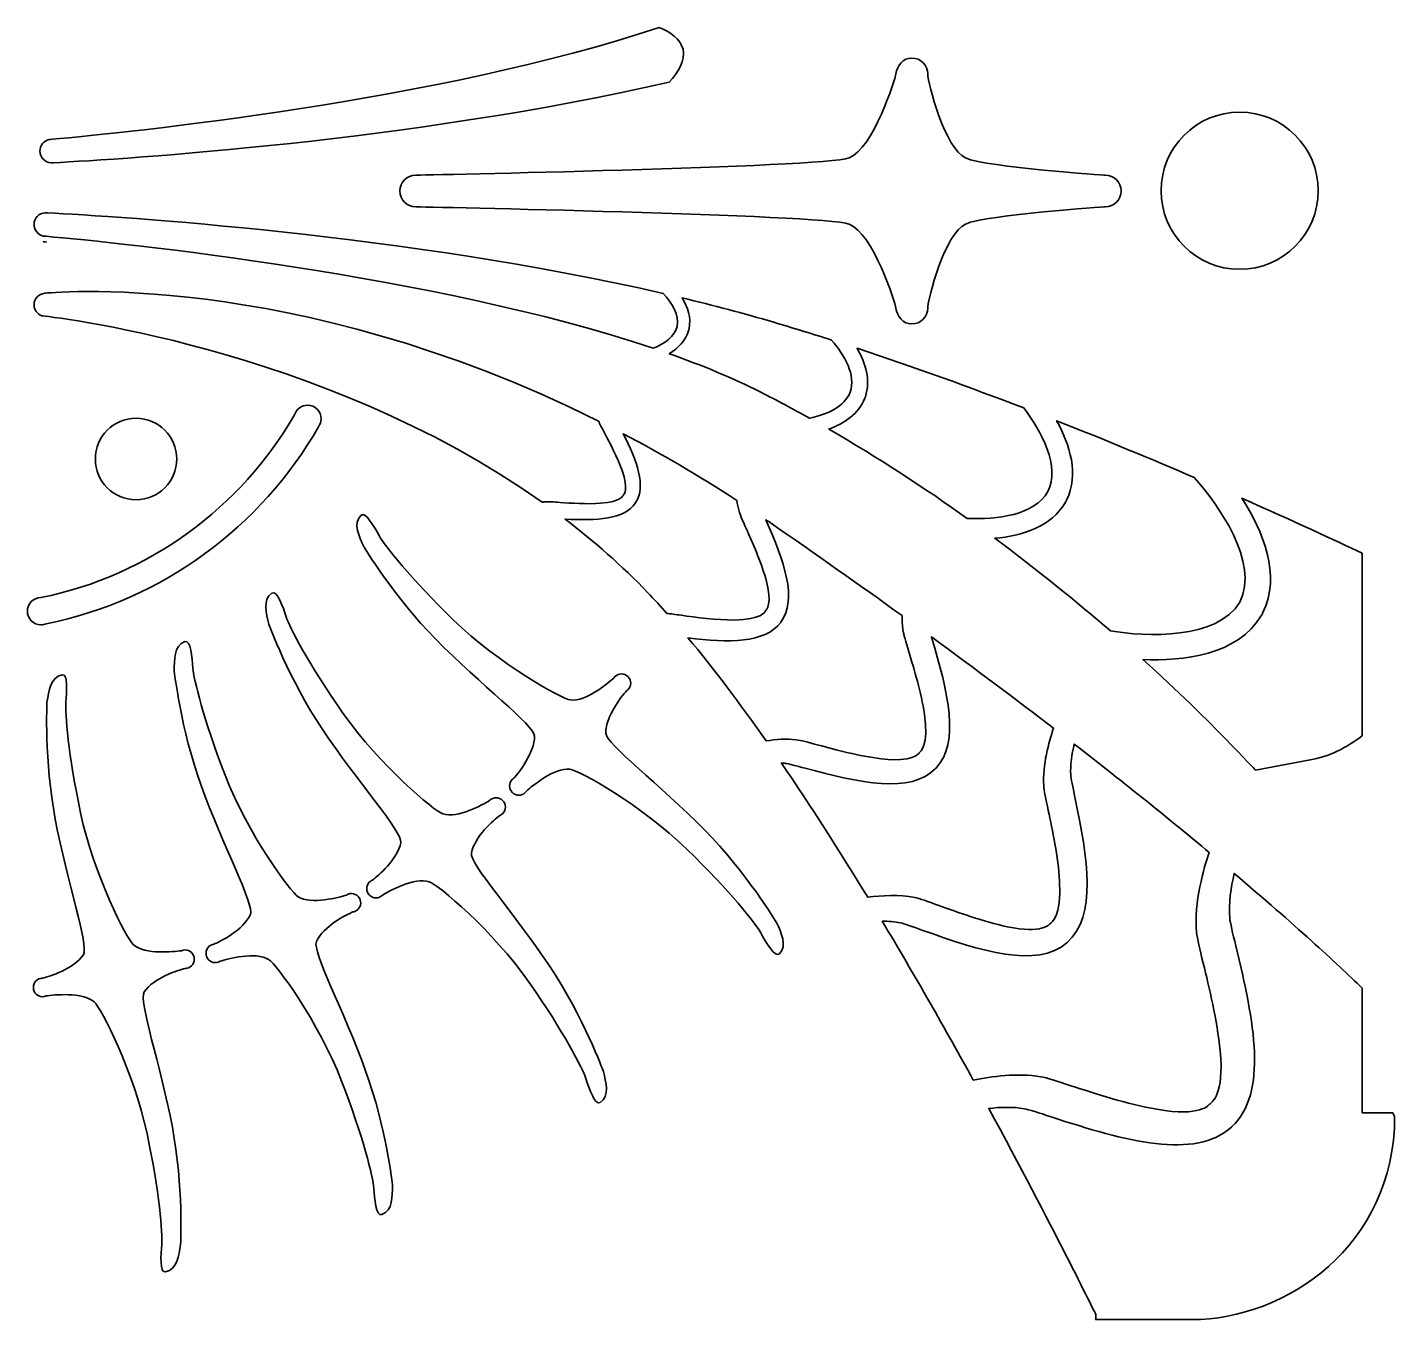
# Model space of a CAD drawing. Header units: centimetres. Extents: x -90 to 92, y -21 to 21.
# Drawn here: x 67.04 to 92.28, y -20.85 to 3.01 of the extents above; entities that cross this region are included whole.
import ezdxf

# ---------------------------------------------------------------- set-up
doc = ezdxf.new("R2010")
doc.units = ezdxf.units.CM
doc.header["$MEASUREMENT"] = 0
doc.layers.add('layer 1', color=7, linetype='Continuous')

msp = doc.modelspace()

# ---------------------------------------------------------------- linework, layer by layer
at = {"layer": 'layer 1', "lineweight": 35}
for points, knots in [([(67.44064, 0.93506), (67.34321, 0.91322), (67.27038, 0.82637), (67.27038, 0.7224), (67.27038, 0.7224), (67.27038, 0.60551), (67.36243, 0.51035), (67.47798, 0.50491), (67.47798, 0.50491), (67.49196, 0.5056), (67.50644, 0.50635), (67.52156, 0.50711), (67.52156, 0.50711), (68.79735, 0.57367), (74.11813, 0.89737), (78.886, 1.99415), (78.886, 1.99415), (79.05667, 2.17574), (79.18834, 2.3942), (79.14397, 2.60466), (79.14397, 2.60466), (79.09312, 2.7928), (78.9106, 2.92109), (78.70234, 3.00618), (78.70234, 3.00618), (74.64092, 1.64248), (68.85464, 1.0617), (67.49686, 0.94002), (67.49686, 0.94002), (67.47701, 0.93827), (67.45851, 0.93665), (67.44064, 0.93506)], [0, 0, 0, 0, 0.11111111, 0.11111111, 0.11111111, 0.11111111, 0.22222222, 0.22222222, 0.22222222, 0.22222222, 0.33333333, 0.33333333, 0.33333333, 0.33333333, 0.44444444, 0.44444444, 0.44444444, 0.44444444, 0.55555556, 0.55555556, 0.55555556, 0.55555556, 0.66666667, 0.66666667, 0.66666667, 0.66666667, 0.77777778, 0.77777778, 0.77777778, 0.77777778, 1, 1, 1, 1]), ([(83.36879, 2.43937), (83.20691, 2.43937), (83.09763, 2.30666), (83.07568, 2.14626), (83.07568, 2.14626), (83.06548, 2.07181), (82.65438, 0.75578), (82.21045, 0.596), (82.21045, 0.596), (81.72493, 0.42126), (74.21094, 0.2785), (74.21094, 0.2785)], [0, 0, 0, 0, 0.25, 0.25, 0.25, 0.25, 0.5, 0.5, 0.5, 0.5, 1, 1, 1, 1]), ([(86.9385, 0.2785), (86.9385, 0.2785), (84.75734, 0.4203), (84.35933, 0.596), (84.35933, 0.596), (83.98271, 0.76226), (83.6619, 1.98509), (83.6619, 2.14626), (83.6619, 2.14626), (83.6619, 2.30742), (83.53068, 2.43937), (83.36879, 2.43937)], [0, 0, 0, 0, 0.25, 0.25, 0.25, 0.25, 0.5, 0.5, 0.5, 0.5, 1, 1, 1, 1]), ([(87.97037, -0.00947), (87.97037, -0.81059), (88.61977, -1.45999), (89.4209, -1.45999), (89.4209, -1.45999), (90.22202, -1.45999), (90.87142, -0.81059), (90.87142, -0.00947), (90.87142, -0.00947), (90.87142, 0.79164), (90.22202, 1.44104), (89.4209, 1.44104), (89.4209, 1.44104), (88.61977, 1.44104), (87.97037, 0.79164), (87.97037, -0.00947)], [0, 0, 0, 0, 0.2, 0.2, 0.2, 0.2, 0.4, 0.4, 0.4, 0.4, 0.6, 0.6, 0.6, 0.6, 1, 1, 1, 1]), ([(74.21094, 0.27846), (74.04908, 0.27846), (73.91783, 0.14727), (73.91783, -0.0146), (73.91783, -0.0146), (73.91783, -0.17649), (74.04908, -0.30768), (74.21094, -0.30768)], [0, 0, 0, 0, 0.33333333, 0.33333333, 0.33333333, 0.33333333, 1, 1, 1, 1]), ([(86.9385, -0.30768), (87.10038, -0.30768), (87.23161, -0.17649), (87.23161, -0.0146), (87.23161, -0.0146), (87.23161, 0.14727), (87.10038, 0.27846), (86.9385, 0.27846)], [0, 0, 0, 0, 0.33333333, 0.33333333, 0.33333333, 0.33333333, 1, 1, 1, 1]), ([(67.16227, -0.63348), (67.16227, -0.73745), (67.2351, -0.8243), (67.33253, -0.84615), (67.33253, -0.84615), (67.35041, -0.84773), (67.36891, -0.84935), (67.38875, -0.85111), (67.38875, -0.85111), (68.74653, -0.97279), (74.53281, -1.55356), (78.59423, -2.91727), (78.59423, -2.91727), (78.80249, -2.83217), (78.98501, -2.70388), (79.03586, -2.51574), (79.03586, -2.51574), (79.08024, -2.30528), (78.94856, -2.08683), (78.77789, -1.90523), (78.77789, -1.90523), (74.01002, -0.80846), (68.68924, -0.48475), (67.41345, -0.4182), (67.41345, -0.4182), (67.39833, -0.41744), (67.38386, -0.41668), (67.36987, -0.41599), (67.36987, -0.41599), (67.25432, -0.42143), (67.16227, -0.51659), (67.16227, -0.63348)], [0, 0, 0, 0, 0.11111111, 0.11111111, 0.11111111, 0.11111111, 0.22222222, 0.22222222, 0.22222222, 0.22222222, 0.33333333, 0.33333333, 0.33333333, 0.33333333, 0.44444444, 0.44444444, 0.44444444, 0.44444444, 0.55555556, 0.55555556, 0.55555556, 0.55555556, 0.66666667, 0.66666667, 0.66666667, 0.66666667, 0.77777778, 0.77777778, 0.77777778, 0.77777778, 1, 1, 1, 1]), ([(74.21094, -0.30771), (74.21094, -0.30771), (81.72493, -0.45047), (82.21045, -0.62521), (82.21045, -0.62521), (82.65438, -0.785), (83.06548, -2.10102), (83.07568, -2.17547), (83.07568, -2.17547), (83.09763, -2.33587), (83.20691, -2.46858), (83.36879, -2.46858), (83.36879, -2.46858), (83.53068, -2.46858), (83.6619, -2.33663), (83.6619, -2.17547), (83.6619, -2.17547), (83.6619, -2.01431), (83.98271, -0.79147), (84.35933, -0.62521), (84.35933, -0.62521), (84.75734, -0.44951), (86.9385, -0.30771), (86.9385, -0.30771)], [0, 0, 0, 0, 0.14285714, 0.14285714, 0.14285714, 0.14285714, 0.28571429, 0.28571429, 0.28571429, 0.28571429, 0.42857143, 0.42857143, 0.42857143, 0.42857143, 0.57142857, 0.57142857, 0.57142857, 0.57142857, 0.71428571, 0.71428571, 0.71428571, 0.71428571, 1, 1, 1, 1]), ([(67.38031, -0.95739), (67.38317, -0.95739), (67.38593, -0.95708), (67.38875, -0.95694), (67.38875, -0.95694), (67.36891, -0.95518), (67.35041, -0.95356), (67.33253, -0.95198), (67.33253, -0.95198), (67.34789, -0.95542), (67.36388, -0.95739), (67.38031, -0.95739)], [0, 0, 0, 0, 0.25, 0.25, 0.25, 0.25, 0.5, 0.5, 0.5, 0.5, 1, 1, 1, 1]), ([(76.60772, -5.75196), (76.65957, -5.74797), (76.74914, -5.75431), (76.8731, -5.76302), (76.8731, -5.76302), (77.08132, -5.77759), (77.36644, -5.79764), (77.62241, -5.77925), (77.62241, -5.77925), (77.99696, -5.75244), (78.03713, -5.63541), (78.04533, -5.62418), (78.04533, -5.62418), (78.05235, -5.61212), (78.14496, -5.52514), (78.01808, -5.17174), (78.01808, -5.17174), (77.93136, -4.93017), (77.79776, -4.6775), (77.7002, -4.49302), (77.7002, -4.49302), (77.64515, -4.38884), (77.60484, -4.31239), (77.58596, -4.26292), (77.58596, -4.26292), (71.87196, -1.41297), (67.36064, -1.9022), (67.35995, -1.90213)], [0, 0, 0, 0, 0.125, 0.125, 0.125, 0.125, 0.25, 0.25, 0.25, 0.25, 0.375, 0.375, 0.375, 0.375, 0.5, 0.5, 0.5, 0.5, 0.625, 0.625, 0.625, 0.625, 0.75, 0.75, 0.75, 0.75, 1, 1, 1, 1]), ([(67.35981, -1.90296), (67.24936, -1.9112), (67.16227, -2.00322), (67.16227, -2.1158), (67.16227, -2.1158), (67.16227, -2.21009), (67.22338, -2.28995), (67.30814, -2.3183), (67.30814, -2.3183), (67.30814, -2.3183), (72.43099, -2.84713), (76.54344, -5.75923), (76.54344, -5.75923), (76.56497, -5.75606), (76.58643, -5.75358), (76.60772, -5.75196)], [0, 0, 0, 0, 0.2, 0.2, 0.2, 0.2, 0.4, 0.4, 0.4, 0.4, 0.6, 0.6, 0.6, 0.6, 1, 1, 1, 1]), ([(79.25049, -2.57882), (79.1963, -2.77423), (79.05736, -2.91593), (78.88945, -3.0189), (78.88945, -3.0189), (79.50005, -3.23439), (80.0665, -3.46855), (80.56621, -3.72259), (80.56621, -3.72259), (80.87644, -3.88031), (81.18085, -4.04312), (81.4796, -4.20952), (81.4796, -4.20952), (81.8074, -4.13786), (82.12446, -3.99517), (82.23208, -3.72614), (82.23208, -3.72614), (82.33661, -3.41495), (82.13124, -3.05314), (81.88823, -2.76665), (81.88823, -2.76665), (81.53373, -2.6533), (81.17754, -2.54341), (80.82097, -2.43785), (80.82097, -2.43785), (80.27127, -2.27517), (79.70328, -2.12521), (79.12547, -1.98681), (79.12547, -1.98681), (79.23364, -2.15831), (79.29738, -2.35282), (79.25569, -2.55712)], [0, 0, 0, 0, 0.11111111, 0.11111111, 0.11111111, 0.11111111, 0.22222222, 0.22222222, 0.22222222, 0.22222222, 0.33333333, 0.33333333, 0.33333333, 0.33333333, 0.44444444, 0.44444444, 0.44444444, 0.44444444, 0.55555556, 0.55555556, 0.55555556, 0.55555556, 0.66666667, 0.66666667, 0.66666667, 0.66666667, 0.77777778, 0.77777778, 0.77777778, 0.77777778, 1, 1, 1, 1]), ([(79.25621, -2.55729), (79.25531, -2.56091), (79.25428, -2.56449), (79.25335, -2.56797), (79.25335, -2.56797), (79.25256, -2.57169), (79.25187, -2.57534), (79.25097, -2.57892)], [0, 0, 0, 0, 0.33333333, 0.33333333, 0.33333333, 0.33333333, 1, 1, 1, 1]), ([(85.88247, -5.56186), (86.11164, -5.09857), (85.76661, -4.45947), (85.43447, -4.01983), (85.43447, -4.01983), (84.45259, -3.6428), (83.41489, -3.26729), (82.35673, -2.91878), (82.35673, -2.91878), (82.51761, -3.19177), (82.61242, -3.50486), (82.51107, -3.8132)], [0, 0, 0, 0, 0.25, 0.25, 0.25, 0.25, 0.5, 0.5, 0.5, 0.5, 1, 1, 1, 1]), ([(72.41418, -4.36645), (72.44436, -4.325), (72.46241, -4.27412), (72.46241, -4.21889), (72.46241, -4.21889), (72.46241, -4.08026), (72.35003, -3.96788), (72.21144, -3.96788), (72.21144, -3.96788), (72.09895, -3.96788), (72.0038, -4.04188), (71.9719, -4.14386), (71.9719, -4.14386), (70.98219, -5.85741), (69.28917, -7.1158), (67.28953, -7.52005)], [0, 0, 0, 0, 0.2, 0.2, 0.2, 0.2, 0.4, 0.4, 0.4, 0.4, 0.6, 0.6, 0.6, 0.6, 1, 1, 1, 1]), ([(82.50097, -3.84055), (82.38277, -4.13073), (82.12222, -4.3055), (81.83493, -4.41072), (81.83493, -4.41072), (82.7506, -4.93802), (83.60702, -5.49802), (84.39309, -6.05816), (84.39309, -6.05816), (84.9381, -6.081), (85.63346, -6.00118), (85.88247, -5.56186)], [0, 0, 0, 0, 0.25, 0.25, 0.25, 0.25, 0.5, 0.5, 0.5, 0.5, 1, 1, 1, 1]), ([(82.51169, -3.81347), (82.51, -3.81802), (82.5081, -3.82254), (82.50635, -3.82691), (82.50635, -3.82691), (82.50476, -3.83163), (82.50332, -3.83625), (82.50163, -3.84079)], [0, 0, 0, 0, 0.33333333, 0.33333333, 0.33333333, 0.33333333, 1, 1, 1, 1]), ([(68.29419, -4.96145), (68.29419, -5.37662), (68.63078, -5.7132), (69.04598, -5.7132), (69.04598, -5.7132), (69.46118, -5.7132), (69.79777, -5.37662), (69.79777, -4.96145), (69.79777, -4.96145), (69.79777, -4.54625), (69.46118, -4.20966), (69.04598, -4.20966), (69.04598, -4.20966), (68.63078, -4.20966), (68.29419, -4.54625), (68.29419, -4.96145)], [0, 0, 0, 0, 0.2, 0.2, 0.2, 0.2, 0.4, 0.4, 0.4, 0.4, 0.6, 0.6, 0.6, 0.6, 1, 1, 1, 1]), ([(89.42327, -7.60222), (89.79345, -6.87713), (89.01875, -5.78562), (88.58088, -5.30183), (88.58088, -5.30183), (87.81241, -4.97158), (86.95541, -4.61539), (86.04091, -4.25562), (86.04091, -4.25562), (86.28934, -4.70083), (86.45839, -5.24391), (86.22553, -5.7224)], [0, 0, 0, 0, 0.25, 0.25, 0.25, 0.25, 0.5, 0.5, 0.5, 0.5, 1, 1, 1, 1]), ([(67.28953, -8.02297), (67.32429, -8.02297), (67.3574, -8.01587), (67.38751, -8.00309), (67.38751, -8.00309), (69.53722, -7.56849), (71.35695, -6.21298), (72.41439, -4.36658)], [0, 0, 0, 0, 0.33333333, 0.33333333, 0.33333333, 0.33333333, 1, 1, 1, 1]), ([(78.49388, -7.42945), (78.61119, -7.55188), (78.72938, -7.68015), (78.84828, -7.81351), (78.84828, -7.81351), (78.91525, -7.81981), (79.00255, -7.8318), (79.11007, -7.84661), (79.11007, -7.84661), (79.38299, -7.8842), (79.75685, -7.93581), (80.09564, -7.93412), (80.09564, -7.93412), (80.59136, -7.93191), (80.65464, -7.78133), (80.66642, -7.76727), (80.66642, -7.76727), (80.67669, -7.75198), (80.80636, -7.64559), (80.67042, -7.16882), (80.67042, -7.16882), (80.57758, -6.84302), (80.42386, -6.49838), (80.31165, -6.24674), (80.31165, -6.24674), (80.24485, -6.09692), (80.19658, -5.98861), (80.17798, -5.92249), (80.17798, -5.92249), (80.16031, -5.85952), (80.1478, -5.79334), (80.13926, -5.72629), (80.13926, -5.72629), (79.42733, -5.26307), (78.72559, -4.85475), (78.03961, -4.49505), (78.03961, -4.49505), (78.2933, -4.99714), (78.46759, -5.45947), (78.26967, -5.76671)], [0, 0, 0, 0, 0.09090909, 0.09090909, 0.09090909, 0.09090909, 0.18181818, 0.18181818, 0.18181818, 0.18181818, 0.27272727, 0.27272727, 0.27272727, 0.27272727, 0.36363636, 0.36363636, 0.36363636, 0.36363636, 0.45454545, 0.45454545, 0.45454545, 0.45454545, 0.54545455, 0.54545455, 0.54545455, 0.54545455, 0.63636364, 0.63636364, 0.63636364, 0.63636364, 0.72727273, 0.72727273, 0.72727273, 0.72727273, 0.81818182, 0.81818182, 0.81818182, 0.81818182, 1, 1, 1, 1]), ([(78.26829, -5.76877), (78.0619, -6.08235), (77.54703, -6.10302), (76.96639, -6.07015), (76.96639, -6.07015), (77.50183, -6.47874), (78.01584, -6.93032), (78.49388, -7.42945)], [0, 0, 0, 0, 0.33333333, 0.33333333, 0.33333333, 0.33333333, 1, 1, 1, 1]), ([(78.26977, -5.76678), (78.26953, -5.76712), (78.26926, -5.7675), (78.26905, -5.76781), (78.26905, -5.76781), (78.26878, -5.76815), (78.26864, -5.76857), (78.26836, -5.76884)], [0, 0, 0, 0, 0.33333333, 0.33333333, 0.33333333, 0.33333333, 1, 1, 1, 1]), ([(86.20782, -5.75575), (85.944, -6.21443), (85.40419, -6.38007), (84.89869, -6.42537), (84.89869, -6.42537), (85.69689, -7.01624), (86.41312, -7.59902), (87.0342, -8.13548), (87.0342, -8.13548), (87.67861, -8.24263), (89.0132, -8.30454), (89.42327, -7.60222)], [0, 0, 0, 0, 0.25, 0.25, 0.25, 0.25, 0.5, 0.5, 0.5, 0.5, 1, 1, 1, 1]), ([(86.22636, -5.72285), (86.22336, -5.7284), (86.22016, -5.73384), (86.21713, -5.73921), (86.21713, -5.73921), (86.21423, -5.74497), (86.21162, -5.75062), (86.20865, -5.75616)], [0, 0, 0, 0, 0.33333333, 0.33333333, 0.33333333, 0.33333333, 1, 1, 1, 1]), ([(91.6828, -6.69909), (91.19233, -6.46875), (90.42425, -6.11087), (89.46131, -5.68554), (89.46131, -5.68554), (89.84712, -6.28319), (90.1977, -7.10595), (89.84571, -7.80645)], [0, 0, 0, 0, 0.33333333, 0.33333333, 0.33333333, 0.33333333, 1, 1, 1, 1]), ([(79.54088, -11.80837), (78.71702, -10.97256), (77.71866, -10.21453), (77.71852, -10.02195), (77.71852, -10.02195), (77.71825, -9.70279), (78.01418, -9.34123), (78.10134, -9.24174), (78.10134, -9.24174), (78.11127, -9.23536), (78.12077, -9.22799), (78.12949, -9.21924), (78.12949, -9.21924), (78.19512, -9.15344), (78.19502, -9.04692), (78.12925, -8.98133), (78.12925, -8.98133), (78.12873, -8.98077), (78.12808, -8.98039), (78.12753, -8.97988), (78.12753, -8.97988), (78.12698, -8.97933), (78.12663, -8.97864), (78.12608, -8.97809), (78.12608, -8.97809), (78.06035, -8.91249), (77.95379, -8.91249), (77.88816, -8.97829), (77.88816, -8.97829), (77.87931, -8.98718), (77.87183, -8.9969), (77.86539, -9.00709), (77.86539, -9.00709), (77.76173, -9.0988), (77.34873, -9.44572), (77.06699, -9.40976), (77.06699, -9.40976), (76.8988, -9.38833), (75.75248, -8.75402), (74.9034, -7.93174), (74.9034, -7.93174), (74.11485, -7.16803), (73.63209, -6.5537), (73.53894, -6.38593), (73.53894, -6.38593), (73.44585, -6.21819), (73.28079, -5.9205), (73.19773, -6.00366), (73.19773, -6.00366), (73.04398, -6.15766), (73.16697, -6.39206), (73.2481, -6.57741), (73.2481, -6.57741), (73.2481, -6.57741), (73.80317, -7.50103), (74.57994, -8.28907), (74.57994, -8.28907), (75.40376, -9.12481), (76.40215, -9.88287), (76.40229, -10.07549), (76.40229, -10.07549), (76.40257, -10.39464), (76.10663, -10.75631), (76.01947, -10.85566), (76.01947, -10.85566), (76.00955, -10.86214), (76.00004, -10.86945), (75.99133, -10.87819), (75.99133, -10.87819), (75.92566, -10.94399), (75.92577, -11.05052), (75.9915, -11.11604), (75.9915, -11.11604), (75.99205, -11.11666), (75.99274, -11.11701), (75.99329, -11.11759), (75.99329, -11.11759), (75.99384, -11.11811), (75.99418, -11.11873), (75.99474, -11.11932), (75.99474, -11.11932), (76.06044, -11.18494), (76.16699, -11.18488), (76.23262, -11.11911), (76.23262, -11.11911), (76.24147, -11.11029), (76.24899, -11.10061), (76.25539, -11.09034), (76.25539, -11.09034), (76.35906, -10.99864), (76.77209, -10.65175), (77.05383, -10.68768), (77.05383, -10.68768), (77.22199, -10.70908), (78.36834, -11.34342), (79.21738, -12.1657), (79.21738, -12.1657), (80.00593, -12.92947), (80.48873, -13.54373), (80.58185, -13.71148), (80.58185, -13.71148), (80.67497, -13.87929), (80.83999, -14.17687), (80.92308, -14.09371), (80.92308, -14.09371), (81.07681, -13.93971), (80.95385, -13.70531), (80.87272, -13.52003), (80.87272, -13.52003), (80.87272, -13.52003), (80.31761, -12.5964), (79.54088, -11.80837)], [0, 0, 0, 0, 0.03448276, 0.03448276, 0.03448276, 0.03448276, 0.06896552, 0.06896552, 0.06896552, 0.06896552, 0.10344828, 0.10344828, 0.10344828, 0.10344828, 0.13793103, 0.13793103, 0.13793103, 0.13793103, 0.17241379, 0.17241379, 0.17241379, 0.17241379, 0.20689655, 0.20689655, 0.20689655, 0.20689655, 0.24137931, 0.24137931, 0.24137931, 0.24137931, 0.27586207, 0.27586207, 0.27586207, 0.27586207, 0.31034483, 0.31034483, 0.31034483, 0.31034483, 0.34482759, 0.34482759, 0.34482759, 0.34482759, 0.37931034, 0.37931034, 0.37931034, 0.37931034, 0.4137931, 0.4137931, 0.4137931, 0.4137931, 0.44827586, 0.44827586, 0.44827586, 0.44827586, 0.48275862, 0.48275862, 0.48275862, 0.48275862, 0.51724138, 0.51724138, 0.51724138, 0.51724138, 0.55172414, 0.55172414, 0.55172414, 0.55172414, 0.5862069, 0.5862069, 0.5862069, 0.5862069, 0.62068966, 0.62068966, 0.62068966, 0.62068966, 0.65517241, 0.65517241, 0.65517241, 0.65517241, 0.68965517, 0.68965517, 0.68965517, 0.68965517, 0.72413793, 0.72413793, 0.72413793, 0.72413793, 0.75862069, 0.75862069, 0.75862069, 0.75862069, 0.79310345, 0.79310345, 0.79310345, 0.79310345, 0.82758621, 0.82758621, 0.82758621, 0.82758621, 0.86206897, 0.86206897, 0.86206897, 0.86206897, 0.89655172, 0.89655172, 0.89655172, 0.89655172, 0.93103448, 0.93103448, 0.93103448, 0.93103448, 1, 1, 1, 1]), ([(81.23383, -10.14422), (81.31562, -10.15386), (81.4528, -10.19093), (81.64273, -10.2422), (81.64273, -10.2422), (81.96164, -10.32829), (82.39845, -10.44632), (82.80169, -10.49565), (82.80169, -10.49565), (83.3916, -10.56813), (83.48968, -10.39864), (83.50584, -10.38372), (83.50584, -10.38372), (83.52034, -10.36711), (83.6907, -10.26021), (83.60127, -9.67255), (83.60127, -9.67255), (83.54022, -9.27099), (83.40965, -8.8378), (83.31436, -8.52147), (83.31436, -8.52147), (83.25758, -8.33316), (83.21659, -8.19701), (83.20446, -8.11557), (83.20446, -8.11557), (83.19188, -8.03068), (83.18737, -7.94208), (83.18834, -7.8533), (83.18834, -7.8533), (82.42201, -7.30074), (81.60208, -6.72217), (80.7254, -6.11852), (80.7254, -6.11852), (80.70811, -6.1066), (80.69088, -6.09495), (80.67359, -6.0831), (80.67359, -6.0831), (81.00825, -6.84237), (81.26449, -7.55082), (80.94934, -7.9748)], [0, 0, 0, 0, 0.09090909, 0.09090909, 0.09090909, 0.09090909, 0.18181818, 0.18181818, 0.18181818, 0.18181818, 0.27272727, 0.27272727, 0.27272727, 0.27272727, 0.36363636, 0.36363636, 0.36363636, 0.36363636, 0.45454545, 0.45454545, 0.45454545, 0.45454545, 0.54545455, 0.54545455, 0.54545455, 0.54545455, 0.63636364, 0.63636364, 0.63636364, 0.63636364, 0.72727273, 0.72727273, 0.72727273, 0.72727273, 0.81818182, 0.81818182, 0.81818182, 0.81818182, 1, 1, 1, 1]), ([(67.2895, -7.52098), (67.1509, -7.52098), (67.03852, -7.63336), (67.03852, -7.77199), (67.03852, -7.77199), (67.03852, -7.91062), (67.1509, -8.02297), (67.2895, -8.02297)], [0, 0, 0, 0, 0.33333333, 0.33333333, 0.33333333, 0.33333333, 1, 1, 1, 1]), ([(67.28953, -7.52005), (67.28953, -7.52005), (67.28953, -7.52098), (67.28953, -7.52098), (67.28953, -7.52098), (67.28953, -7.52098), (67.2895, -7.52098), (67.2895, -7.52098)], [0, 0, 0, 0, 0.33333333, 0.33333333, 0.33333333, 0.33333333, 1, 1, 1, 1]), ([(76.68903, -14.33507), (76.03759, -13.35887), (75.20013, -12.42614), (75.2363, -12.23694), (75.2363, -12.23694), (75.29621, -11.92347), (75.65505, -11.62426), (75.75937, -11.54299), (75.75937, -11.54299), (75.77032, -11.53862), (75.78107, -11.53311), (75.79127, -11.52618), (75.79127, -11.52618), (75.86813, -11.47399), (75.88815, -11.36933), (75.83595, -11.2925), (75.83595, -11.2925), (75.83551, -11.29181), (75.83495, -11.29136), (75.83447, -11.29074), (75.83447, -11.29074), (75.83406, -11.29013), (75.83385, -11.2894), (75.83344, -11.28871), (75.83344, -11.28871), (75.78124, -11.21189), (75.67658, -11.19183), (75.59972, -11.24406), (75.59972, -11.24406), (75.58935, -11.25109), (75.58019, -11.25926), (75.57192, -11.26804), (75.57192, -11.26804), (75.45282, -11.33856), (74.98181, -11.60132), (74.71189, -11.51292), (74.71189, -11.51292), (74.55079, -11.46014), (73.54465, -10.62102), (72.86593, -9.65332), (72.86593, -9.65332), (72.23559, -8.7546), (71.87737, -8.06024), (71.81749, -7.87793), (71.81749, -7.87793), (71.75772, -7.69562), (71.65178, -7.37215), (71.55449, -7.4382), (71.55449, -7.4382), (71.37449, -7.56039), (71.45103, -7.81385), (71.49575, -8.01105), (71.49575, -8.01105), (71.49575, -8.01105), (71.86668, -9.02284), (72.48088, -9.94323), (72.48088, -9.94323), (73.13227, -10.91936), (73.96978, -11.85212), (73.93361, -12.04133), (73.93361, -12.04133), (73.87366, -12.35483), (73.51482, -12.65411), (73.4105, -12.73531), (73.4105, -12.73531), (73.39955, -12.73972), (73.3888, -12.7452), (73.3786, -12.75205), (73.3786, -12.75205), (73.30171, -12.80431), (73.28173, -12.90894), (73.33392, -12.9857), (73.33392, -12.9857), (73.33437, -12.98642), (73.33492, -12.98694), (73.3354, -12.98756), (73.3354, -12.98756), (73.33581, -12.98818), (73.33602, -12.98887), (73.33647, -12.98955), (73.33647, -12.98955), (73.38862, -13.06638), (73.49329, -13.08636), (73.57015, -13.0342), (73.57015, -13.0342), (73.58052, -13.02718), (73.58968, -13.01908), (73.59795, -13.01026), (73.59795, -13.01026), (73.71701, -12.93974), (74.18806, -12.67702), (74.45795, -12.76535), (74.45795, -12.76535), (74.61904, -12.81813), (75.62522, -13.65728), (76.30393, -14.62494), (76.30393, -14.62494), (76.93428, -15.5237), (77.29254, -16.21809), (77.35238, -16.40034), (77.35238, -16.40034), (77.41215, -16.58268), (77.51809, -16.90608), (77.61538, -16.84007), (77.61538, -16.84007), (77.79539, -16.71784), (77.71887, -16.46445), (77.67408, -16.26715), (77.67408, -16.26715), (77.67408, -16.26715), (77.30318, -15.25546), (76.68903, -14.33507)], [0, 0, 0, 0, 0.03448276, 0.03448276, 0.03448276, 0.03448276, 0.06896552, 0.06896552, 0.06896552, 0.06896552, 0.10344828, 0.10344828, 0.10344828, 0.10344828, 0.13793103, 0.13793103, 0.13793103, 0.13793103, 0.17241379, 0.17241379, 0.17241379, 0.17241379, 0.20689655, 0.20689655, 0.20689655, 0.20689655, 0.24137931, 0.24137931, 0.24137931, 0.24137931, 0.27586207, 0.27586207, 0.27586207, 0.27586207, 0.31034483, 0.31034483, 0.31034483, 0.31034483, 0.34482759, 0.34482759, 0.34482759, 0.34482759, 0.37931034, 0.37931034, 0.37931034, 0.37931034, 0.4137931, 0.4137931, 0.4137931, 0.4137931, 0.44827586, 0.44827586, 0.44827586, 0.44827586, 0.48275862, 0.48275862, 0.48275862, 0.48275862, 0.51724138, 0.51724138, 0.51724138, 0.51724138, 0.55172414, 0.55172414, 0.55172414, 0.55172414, 0.5862069, 0.5862069, 0.5862069, 0.5862069, 0.62068966, 0.62068966, 0.62068966, 0.62068966, 0.65517241, 0.65517241, 0.65517241, 0.65517241, 0.68965517, 0.68965517, 0.68965517, 0.68965517, 0.72413793, 0.72413793, 0.72413793, 0.72413793, 0.75862069, 0.75862069, 0.75862069, 0.75862069, 0.79310345, 0.79310345, 0.79310345, 0.79310345, 0.82758621, 0.82758621, 0.82758621, 0.82758621, 0.86206897, 0.86206897, 0.86206897, 0.86206897, 0.89655172, 0.89655172, 0.89655172, 0.89655172, 0.93103448, 0.93103448, 0.93103448, 0.93103448, 1, 1, 1, 1]), ([(89.84667, -7.80703), (89.84289, -7.81389), (89.83882, -7.82054), (89.83496, -7.82722), (89.83496, -7.82722), (89.83131, -7.83424), (89.82797, -7.8412), (89.82421, -7.84806)], [0, 0, 0, 0, 0.33333333, 0.33333333, 0.33333333, 0.33333333, 1, 1, 1, 1]), ([(80.94734, -7.97739), (80.65172, -8.36707), (79.9854, -8.35432), (79.23557, -8.26306), (79.23557, -8.26306), (79.712, -8.83374), (80.19665, -9.47787), (80.67883, -10.16537), (80.67883, -10.16537), (80.85763, -10.13733), (81.05341, -10.12279), (81.23383, -10.14422)], [0, 0, 0, 0, 0.25, 0.25, 0.25, 0.25, 0.5, 0.5, 0.5, 0.5, 1, 1, 1, 1]), ([(80.94947, -7.97488), (80.94913, -7.97529), (80.94872, -7.97577), (80.94844, -7.97618), (80.94844, -7.97618), (80.94806, -7.9766), (80.94782, -7.97715), (80.94747, -7.97749)], [0, 0, 0, 0, 0.33333333, 0.33333333, 0.33333333, 0.33333333, 1, 1, 1, 1]), ([(89.82321, -7.84751), (89.38582, -8.58586), (88.37073, -8.69462), (87.63378, -8.66472), (87.63378, -8.66472), (88.9372, -9.8405), (89.68916, -10.68733), (89.71218, -10.70346)], [0, 0, 0, 0, 0.33333333, 0.33333333, 0.33333333, 0.33333333, 1, 1, 1, 1]), ([(72.37442, -13.87129), (72.50744, -13.58115), (72.92733, -13.37616), (73.04801, -13.32221), (73.04801, -13.32221), (73.05972, -13.32049), (73.07143, -13.3178), (73.08301, -13.31346), (73.08301, -13.31346), (73.1701, -13.28112), (73.21448, -13.18427), (73.18216, -13.09718), (73.18216, -13.09718), (73.18189, -13.09649), (73.18144, -13.09591), (73.18116, -13.09518), (73.18116, -13.09518), (73.18089, -13.09443), (73.18085, -13.0937), (73.18058, -13.09294), (73.18058, -13.09294), (73.14826, -13.00585), (73.05142, -12.96144), (72.96429, -12.99379), (72.96429, -12.99379), (72.95258, -12.99817), (72.94173, -13.00389), (72.9316, -13.01043), (72.9316, -13.01043), (72.79914, -13.05047), (72.27899, -13.19326), (72.03798, -13.04302), (72.03798, -13.04302), (71.89414, -12.95328), (71.11731, -11.89832), (70.68915, -10.79661), (70.68915, -10.79661), (70.29149, -9.77342), (70.10931, -9.01364), (70.09473, -8.8223), (70.09473, -8.8223), (70.08013, -8.63103), (70.05446, -8.29158), (69.94425, -8.33251), (69.94425, -8.33251), (69.74027, -8.4082), (69.75412, -8.67261), (69.7505, -8.8748), (69.7505, -8.8748), (69.7505, -8.8748), (69.86922, -9.94588), (70.24601, -10.98623), (70.24601, -10.98623), (70.64567, -12.08963), (71.23634, -13.19529), (71.15607, -13.37041), (71.15607, -13.37041), (71.02305, -13.66052), (70.60316, -13.86554), (70.48245, -13.91949), (70.48245, -13.91949), (70.47073, -13.92118), (70.45902, -13.9239), (70.44748, -13.92817), (70.44748, -13.92817), (70.36035, -13.96055), (70.31598, -14.0574), (70.34833, -14.14442), (70.34833, -14.14442), (70.34857, -14.14518), (70.34905, -14.1458), (70.34933, -14.14652), (70.34933, -14.14652), (70.3496, -14.14724), (70.3496, -14.148), (70.34988, -14.14869), (70.34988, -14.14869), (70.38223, -14.23578), (70.47907, -14.28019), (70.56616, -14.24784), (70.56616, -14.24784), (70.57794, -14.2435), (70.58876, -14.23778), (70.59889, -14.23124), (70.59889, -14.23124), (70.73132, -14.19117), (71.25146, -14.04844), (71.49248, -14.19868), (71.49248, -14.19868), (71.63635, -14.28836), (72.41315, -15.34338), (72.84134, -16.44506), (72.84134, -16.44506), (73.239, -17.46825), (73.42118, -18.2281), (73.43579, -18.41937), (73.43579, -18.41937), (73.45033, -18.61068), (73.47603, -18.95005), (73.58624, -18.90912), (73.58624, -18.90912), (73.79022, -18.8334), (73.77637, -18.5691), (73.77999, -18.3668), (73.77999, -18.3668), (73.77999, -18.3668), (73.66124, -17.29579), (73.28448, -16.25544), (73.28448, -16.25544), (72.88482, -15.15197), (72.29415, -14.04637), (72.37442, -13.87129)], [0, 0, 0, 0, 0.03448276, 0.03448276, 0.03448276, 0.03448276, 0.06896552, 0.06896552, 0.06896552, 0.06896552, 0.10344828, 0.10344828, 0.10344828, 0.10344828, 0.13793103, 0.13793103, 0.13793103, 0.13793103, 0.17241379, 0.17241379, 0.17241379, 0.17241379, 0.20689655, 0.20689655, 0.20689655, 0.20689655, 0.24137931, 0.24137931, 0.24137931, 0.24137931, 0.27586207, 0.27586207, 0.27586207, 0.27586207, 0.31034483, 0.31034483, 0.31034483, 0.31034483, 0.34482759, 0.34482759, 0.34482759, 0.34482759, 0.37931034, 0.37931034, 0.37931034, 0.37931034, 0.4137931, 0.4137931, 0.4137931, 0.4137931, 0.44827586, 0.44827586, 0.44827586, 0.44827586, 0.48275862, 0.48275862, 0.48275862, 0.48275862, 0.51724138, 0.51724138, 0.51724138, 0.51724138, 0.55172414, 0.55172414, 0.55172414, 0.55172414, 0.5862069, 0.5862069, 0.5862069, 0.5862069, 0.62068966, 0.62068966, 0.62068966, 0.62068966, 0.65517241, 0.65517241, 0.65517241, 0.65517241, 0.68965517, 0.68965517, 0.68965517, 0.68965517, 0.72413793, 0.72413793, 0.72413793, 0.72413793, 0.75862069, 0.75862069, 0.75862069, 0.75862069, 0.79310345, 0.79310345, 0.79310345, 0.79310345, 0.82758621, 0.82758621, 0.82758621, 0.82758621, 0.86206897, 0.86206897, 0.86206897, 0.86206897, 0.89655172, 0.89655172, 0.89655172, 0.89655172, 0.93103448, 0.93103448, 0.93103448, 0.93103448, 1, 1, 1, 1]), ([(83.42109, -13.05584), (83.51107, -13.07431), (83.66011, -13.1285), (83.8664, -13.20346), (83.8664, -13.20346), (84.21291, -13.32938), (84.6874, -13.50184), (85.1311, -13.59482), (85.1311, -13.59482), (85.78015, -13.73115), (85.90521, -13.552), (85.92457, -13.53695), (85.92457, -13.53695), (85.94228, -13.51983), (86.14178, -13.41706), (86.09793, -12.75525), (86.09793, -12.75525), (86.06799, -12.30298), (85.96374, -11.80899), (85.88771, -11.44822), (85.88771, -11.44822), (85.84237, -11.23349), (85.80964, -11.07829), (85.80389, -10.98658), (85.80389, -10.98658), (85.78056, -10.6123), (85.89742, -10.18676), (85.98393, -9.93028), (85.98393, -9.93028), (85.2956, -9.40232), (84.54433, -8.8397), (83.7287, -8.24511), (83.7287, -8.24511), (83.73084, -8.25224), (83.73294, -8.25916), (83.73507, -8.26637), (83.73507, -8.26637), (84.03569, -9.26393), (84.26762, -10.19858), (83.81087, -10.67342)], [0, 0, 0, 0, 0.09090909, 0.09090909, 0.09090909, 0.09090909, 0.18181818, 0.18181818, 0.18181818, 0.18181818, 0.27272727, 0.27272727, 0.27272727, 0.27272727, 0.36363636, 0.36363636, 0.36363636, 0.36363636, 0.45454545, 0.45454545, 0.45454545, 0.45454545, 0.54545455, 0.54545455, 0.54545455, 0.54545455, 0.63636364, 0.63636364, 0.63636364, 0.63636364, 0.72727273, 0.72727273, 0.72727273, 0.72727273, 0.81818182, 0.81818182, 0.81818182, 0.81818182, 1, 1, 1, 1]), ([(70.11634, -14.16206), (70.11616, -14.16127), (70.11627, -14.16054), (70.1161, -14.15975), (70.1161, -14.15975), (70.09804, -14.06863), (70.0095, -14.00937), (69.91838, -14.02742), (69.91838, -14.02742), (69.90608, -14.0299), (69.89447, -14.03383), (69.88341, -14.03866), (69.88341, -14.03866), (69.7463, -14.05712), (69.21007, -14.11531), (68.99603, -13.92862), (68.99603, -13.92862), (68.86828, -13.81714), (68.26925, -12.652), (68.02185, -11.49624), (68.02185, -11.49624), (67.7921, -10.42275), (67.73316, -9.64364), (67.74921, -9.45244), (67.74921, -9.45244), (67.76527, -9.26127), (67.79389, -8.9221), (67.67859, -8.94494), (67.67859, -8.94494), (67.46516, -8.98725), (67.43678, -9.25046), (67.40102, -9.44951), (67.40102, -9.44951), (67.40102, -9.44951), (67.34779, -10.52583), (67.55418, -11.61286), (67.55418, -11.61286), (67.77315, -12.76583), (68.18036, -13.95142), (68.07322, -14.11148), (68.07322, -14.11148), (67.89573, -14.37676), (67.44859, -14.51229), (67.32085, -14.5464), (67.32085, -14.5464), (67.30903, -14.54619), (67.29701, -14.54701), (67.28492, -14.54939), (67.28492, -14.54939), (67.19376, -14.56748), (67.13454, -14.65602), (67.15262, -14.7471), (67.15262, -14.7471), (67.15276, -14.7479), (67.15311, -14.74855), (67.15325, -14.74931), (67.15325, -14.74931), (67.15341, -14.7501), (67.15331, -14.75083), (67.15349, -14.75158), (67.15349, -14.75158), (67.17154, -14.84267), (67.26008, -14.90196), (67.3512, -14.88388), (67.3512, -14.88388), (67.36353, -14.88146), (67.37511, -14.87754), (67.38617, -14.87268), (67.38617, -14.87268), (67.52332, -14.85421), (68.05951, -14.79606), (68.27359, -14.98275), (68.27359, -14.98275), (68.4013, -15.0942), (69.00036, -16.25936), (69.24773, -17.41512), (69.24773, -17.41512), (69.47748, -18.48858), (69.53642, -19.26773), (69.52037, -19.45889), (69.52037, -19.45889), (69.50432, -19.65009), (69.47569, -19.98923), (69.59099, -19.96639), (69.59099, -19.96639), (69.80445, -19.92408), (69.83284, -19.66091), (69.8686, -19.46179), (69.8686, -19.46179), (69.8686, -19.46179), (69.92179, -18.38551), (69.7154, -17.29847), (69.7154, -17.29847), (69.49646, -16.1455), (69.08925, -14.95994), (69.19636, -14.79988), (69.19636, -14.79988), (69.37385, -14.53461), (69.82099, -14.39908), (69.94873, -14.36498), (69.94873, -14.36498), (69.96058, -14.36518), (69.97257, -14.36435), (69.9847, -14.36195), (69.9847, -14.36195), (70.07582, -14.34389), (70.13504, -14.25532), (70.11699, -14.1642), (70.11699, -14.1642), (70.11685, -14.16344), (70.11651, -14.16282), (70.11634, -14.16206)], [0, 0, 0, 0, 0.03448276, 0.03448276, 0.03448276, 0.03448276, 0.06896552, 0.06896552, 0.06896552, 0.06896552, 0.10344828, 0.10344828, 0.10344828, 0.10344828, 0.13793103, 0.13793103, 0.13793103, 0.13793103, 0.17241379, 0.17241379, 0.17241379, 0.17241379, 0.20689655, 0.20689655, 0.20689655, 0.20689655, 0.24137931, 0.24137931, 0.24137931, 0.24137931, 0.27586207, 0.27586207, 0.27586207, 0.27586207, 0.31034483, 0.31034483, 0.31034483, 0.31034483, 0.34482759, 0.34482759, 0.34482759, 0.34482759, 0.37931034, 0.37931034, 0.37931034, 0.37931034, 0.4137931, 0.4137931, 0.4137931, 0.4137931, 0.44827586, 0.44827586, 0.44827586, 0.44827586, 0.48275862, 0.48275862, 0.48275862, 0.48275862, 0.51724138, 0.51724138, 0.51724138, 0.51724138, 0.55172414, 0.55172414, 0.55172414, 0.55172414, 0.5862069, 0.5862069, 0.5862069, 0.5862069, 0.62068966, 0.62068966, 0.62068966, 0.62068966, 0.65517241, 0.65517241, 0.65517241, 0.65517241, 0.68965517, 0.68965517, 0.68965517, 0.68965517, 0.72413793, 0.72413793, 0.72413793, 0.72413793, 0.75862069, 0.75862069, 0.75862069, 0.75862069, 0.79310345, 0.79310345, 0.79310345, 0.79310345, 0.82758621, 0.82758621, 0.82758621, 0.82758621, 0.86206897, 0.86206897, 0.86206897, 0.86206897, 0.89655172, 0.89655172, 0.89655172, 0.89655172, 0.93103448, 0.93103448, 0.93103448, 0.93103448, 1, 1, 1, 1]), ([(85.74801, -16.36451), (85.86049, -16.38394), (86.04784, -16.44533), (86.30704, -16.53025), (86.30704, -16.53025), (86.74243, -16.67291), (87.33871, -16.86832), (87.89354, -16.9663), (87.89354, -16.9663), (88.70524, -17.10982), (88.85345, -16.88231), (88.87695, -16.86281), (88.87695, -16.86281), (88.89824, -16.8409), (89.14198, -16.7053), (89.06126, -15.88499), (89.06126, -15.88499), (89.0061, -15.32437), (88.85704, -14.71479), (88.74824, -14.26968), (88.74824, -14.26968), (88.6834, -14.00476), (88.63662, -13.81328), (88.6258, -13.69959), (88.6258, -13.69959), (88.57375, -13.14844), (88.76443, -12.4997), (88.85773, -12.22323), (88.85773, -12.22323), (88.14917, -11.6327), (87.32125, -10.96463), (86.36644, -10.22521), (86.36644, -10.22521), (86.32327, -10.40577), (86.2912, -10.60972), (86.3026, -10.79269), (86.3026, -10.79269), (86.3067, -10.85859), (86.3405, -11.01882), (86.37963, -11.20434), (86.37963, -11.20434), (86.61958, -12.34195), (86.78908, -13.40307), (86.23635, -13.88783)], [0, 0, 0, 0, 0.08333333, 0.08333333, 0.08333333, 0.08333333, 0.16666667, 0.16666667, 0.16666667, 0.16666667, 0.25, 0.25, 0.25, 0.25, 0.33333333, 0.33333333, 0.33333333, 0.33333333, 0.41666667, 0.41666667, 0.41666667, 0.41666667, 0.5, 0.5, 0.5, 0.5, 0.58333333, 0.58333333, 0.58333333, 0.58333333, 0.66666667, 0.66666667, 0.66666667, 0.66666667, 0.75, 0.75, 0.75, 0.75, 0.83333333, 0.83333333, 0.83333333, 0.83333333, 1, 1, 1, 1]), ([(83.80811, -10.67621), (83.34667, -11.14657), (82.40568, -10.94193), (81.39985, -10.67014), (81.39985, -10.67014), (81.23583, -10.62588), (81.09413, -10.5876), (81.03533, -10.58061), (81.03533, -10.58061), (81.01135, -10.57778), (80.98685, -10.57582), (80.96208, -10.57454), (80.96208, -10.57454), (81.50417, -11.3676), (82.04029, -12.20814), (82.55479, -13.05281), (82.55479, -13.05281), (82.8111, -13.0176), (83.13707, -12.99738), (83.42109, -13.05584)], [0, 0, 0, 0, 0.16666667, 0.16666667, 0.16666667, 0.16666667, 0.33333333, 0.33333333, 0.33333333, 0.33333333, 0.5, 0.5, 0.5, 0.5, 0.66666667, 0.66666667, 0.66666667, 0.66666667, 1, 1, 1, 1]), ([(83.811, -10.67352), (83.81052, -10.67397), (83.80997, -10.67445), (83.80956, -10.6749), (83.80956, -10.6749), (83.80908, -10.67531), (83.80873, -10.67593), (83.80821, -10.67631)], [0, 0, 0, 0, 0.33333333, 0.33333333, 0.33333333, 0.33333333, 1, 1, 1, 1]), ([(91.6828, -14.72843), (91.20511, -14.26834), (90.43161, -13.55376), (89.32075, -12.61235), (89.32075, -12.61235), (89.26104, -12.86464), (89.2123, -13.17118), (89.23758, -13.43893), (89.23758, -13.43893), (89.2453, -13.52065), (89.29367, -13.71837), (89.34961, -13.94726), (89.34961, -13.94726), (89.69288, -15.35089), (89.94548, -16.66223), (89.27813, -17.28638)], [0, 0, 0, 0, 0.2, 0.2, 0.2, 0.2, 0.4, 0.4, 0.4, 0.4, 0.6, 0.6, 0.6, 0.6, 1, 1, 1, 1]), ([(86.23304, -13.89072), (85.67549, -14.37007), (84.64861, -14.05357), (83.55593, -13.65632), (83.55593, -13.65632), (83.37778, -13.59162), (83.22382, -13.53567), (83.15912, -13.52237), (83.15912, -13.52237), (83.0526, -13.50046), (82.93657, -13.49275), (82.82123, -13.49364), (82.82123, -13.49364), (83.42512, -14.50082), (83.99449, -15.50299), (84.50278, -16.42673), (84.50278, -16.42673), (84.83461, -16.35913), (85.32588, -16.29161), (85.74801, -16.36451)], [0, 0, 0, 0, 0.16666667, 0.16666667, 0.16666667, 0.16666667, 0.33333333, 0.33333333, 0.33333333, 0.33333333, 0.5, 0.5, 0.5, 0.5, 0.66666667, 0.66666667, 0.66666667, 0.66666667, 1, 1, 1, 1]), ([(86.23649, -13.888), (86.23594, -13.88845), (86.23532, -13.8889), (86.23477, -13.88935), (86.23477, -13.88935), (86.23415, -13.88979), (86.23373, -13.89045), (86.23311, -13.89086)], [0, 0, 0, 0, 0.33333333, 0.33333333, 0.33333333, 0.33333333, 1, 1, 1, 1]), ([(92.25214, -17.03103), (92.25214, -17.03103), (91.6828, -17.03103), (91.6828, -17.03103), (91.6828, -17.03103), (91.6828, -17.03103), (91.6828, -14.72843), (91.6828, -14.72843)], [0, 0, 0, 0, 0.33333333, 0.33333333, 0.33333333, 0.33333333, 1, 1, 1, 1]), ([(89.27413, -17.29007), (88.60058, -17.90764), (87.31243, -17.5552), (85.93939, -17.10513), (85.93939, -17.10513), (85.71545, -17.03179), (85.52205, -16.96843), (85.44115, -16.95445), (85.44115, -16.95445), (85.23521, -16.91889), (85.00259, -16.9262), (84.78886, -16.95), (84.78886, -16.95), (85.9606, -19.10722), (86.74464, -20.72118), (86.7649, -20.74705)], [0, 0, 0, 0, 0.2, 0.2, 0.2, 0.2, 0.4, 0.4, 0.4, 0.4, 0.6, 0.6, 0.6, 0.6, 1, 1, 1, 1]), ([(89.2783, -17.28655), (89.27761, -17.2871), (89.27685, -17.28773), (89.2762, -17.28831), (89.2762, -17.28831), (89.27548, -17.2889), (89.27496, -17.28966), (89.27427, -17.29024)], [0, 0, 0, 0, 0.33333333, 0.33333333, 0.33333333, 0.33333333, 1, 1, 1, 1]), ([(86.7649, -20.74705), (86.7649, -20.74705), (86.7649, -20.84878), (86.7649, -20.84878), (86.7649, -20.84878), (86.7649, -20.84878), (88.53278, -20.84878), (88.53278, -20.84878)], [0, 0, 0, 0, 0.33333333, 0.33333333, 0.33333333, 0.33333333, 1, 1, 1, 1])]:
    msp.add_open_spline(points, degree=3, knots=knots, dxfattribs=at)
for points in [[(74.21094, 0.2785), (74.21094, 0.2785), (74.21094, 0.27846), (74.21094, 0.27846)], [(86.9385, 0.27846), (86.9385, 0.27846), (86.9385, 0.2785), (86.9385, 0.2785)], [(74.21094, -0.30768), (74.21094, -0.30768), (74.21094, -0.30771), (74.21094, -0.30771)], [(86.9385, -0.30771), (86.9385, -0.30771), (86.9385, -0.30768), (86.9385, -0.30768)], [(67.35995, -1.90213), (67.35995, -1.90213), (67.35981, -1.90296), (67.35981, -1.90296)], [(79.25097, -2.57892), (79.25097, -2.57892), (79.25049, -2.57882), (79.25049, -2.57882)], [(79.25569, -2.55712), (79.25569, -2.55712), (79.25621, -2.55729), (79.25621, -2.55729)], [(82.50163, -3.84079), (82.50163, -3.84079), (82.50097, -3.84055), (82.50097, -3.84055)], [(82.51107, -3.8132), (82.51107, -3.8132), (82.51169, -3.81347), (82.51169, -3.81347)], [(72.41439, -4.36658), (72.41439, -4.36658), (72.41418, -4.36645), (72.41418, -4.36645)], [(78.26836, -5.76884), (78.26836, -5.76884), (78.26829, -5.76877), (78.26829, -5.76877)], [(78.26967, -5.76671), (78.26967, -5.76671), (78.26977, -5.76678), (78.26977, -5.76678)], [(86.20865, -5.75616), (86.20865, -5.75616), (86.20782, -5.75575), (86.20782, -5.75575)], [(86.22553, -5.7224), (86.22553, -5.7224), (86.22636, -5.72285), (86.22636, -5.72285)], [(91.6828, -10.07004), (91.6828, -10.07004), (91.6828, -6.69909), (91.6828, -6.69909)], [(89.84571, -7.80645), (89.84571, -7.80645), (89.84667, -7.80703), (89.84667, -7.80703)], [(67.2895, -8.02297), (67.2895, -8.02297), (67.28953, -8.02297), (67.28953, -8.02297)], [(80.94747, -7.97749), (80.94747, -7.97749), (80.94734, -7.97739), (80.94734, -7.97739)], [(80.94934, -7.9748), (80.94934, -7.9748), (80.94947, -7.97488), (80.94947, -7.97488)], [(89.82421, -7.84806), (89.82421, -7.84806), (89.82321, -7.84751), (89.82321, -7.84751)], [(90.72125, -10.51715), (91.05718, -10.45514), (91.39363, -10.29993), (91.6828, -10.07004)], [(89.71218, -10.70346), (89.71218, -10.70346), (90.72125, -10.51715), (90.72125, -10.51715)], [(83.80821, -10.67631), (83.80821, -10.67631), (83.80811, -10.67621), (83.80811, -10.67621)], [(83.81087, -10.67342), (83.81087, -10.67342), (83.811, -10.67352), (83.811, -10.67352)], [(86.23311, -13.89086), (86.23311, -13.89086), (86.23304, -13.89072), (86.23304, -13.89072)], [(86.23635, -13.88783), (86.23635, -13.88783), (86.23649, -13.888), (86.23649, -13.888)], [(88.53278, -20.84878), (90.27373, -20.84878), (92.28277, -19.48012), (92.28277, -17.0988)], [(92.28277, -17.0988), (92.28277, -17.0988), (92.25214, -17.03103), (92.25214, -17.03103)], [(89.27427, -17.29024), (89.27427, -17.29024), (89.27413, -17.29007), (89.27413, -17.29007)], [(89.27813, -17.28638), (89.27813, -17.28638), (89.2783, -17.28655), (89.2783, -17.28655)]]:
    msp.add_open_spline(points, degree=3, dxfattribs=at)

doc.saveas('drawing.dxf')
